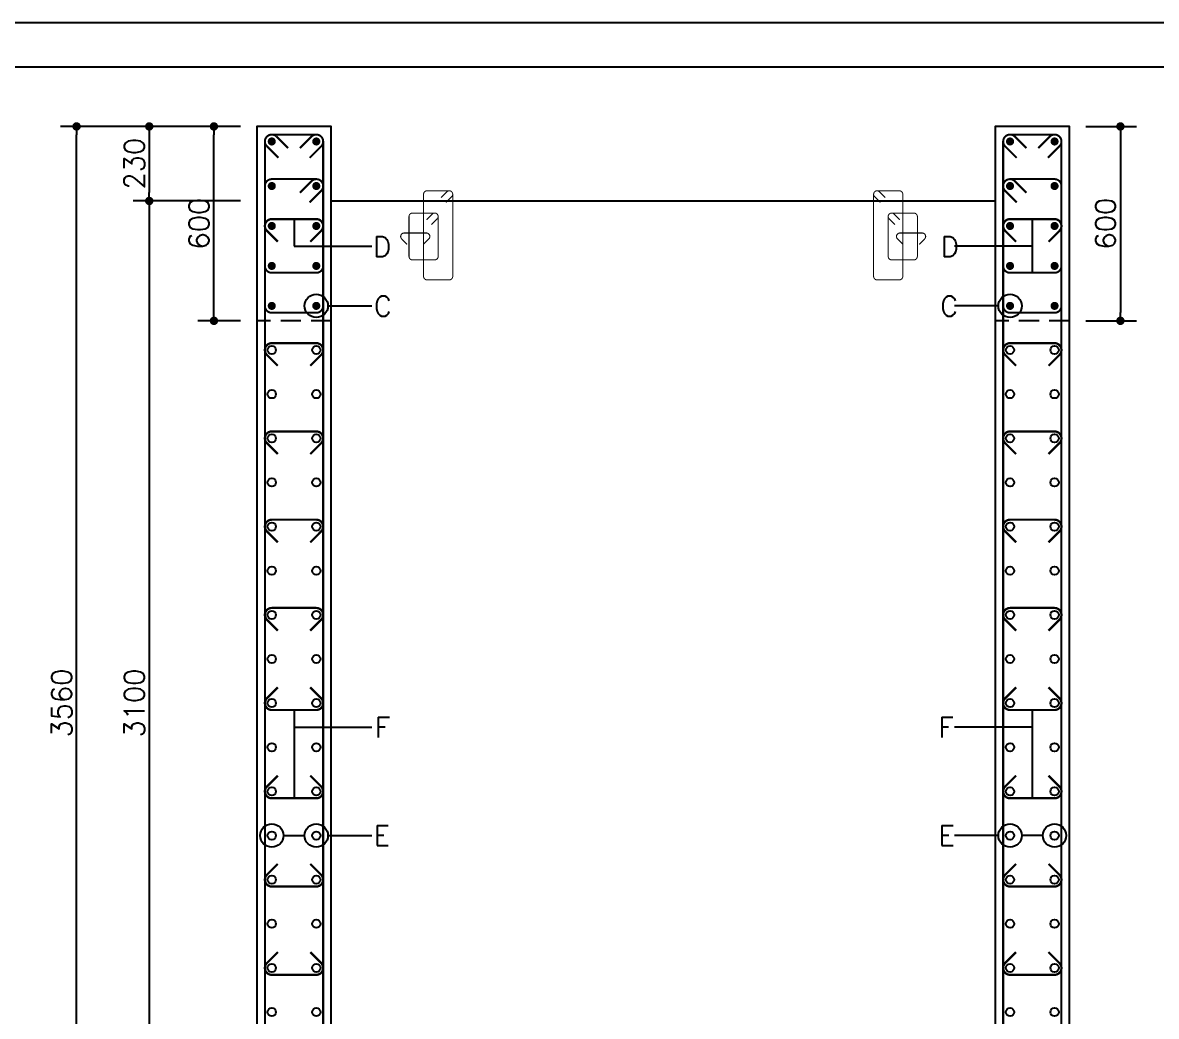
# Model space of a CAD drawing. Extents: x -200722 to 834823, y -494970 to 88783.
# Drawn here: x 290794 to 304798, y -130512 to -118243 of the extents above; entities that cross this region are included whole.
import ezdxf
from ezdxf.enums import TextEntityAlignment as Align

# ---------------------------------------------------------------- set-up
doc = ezdxf.new("R2010")
doc.units = 0
doc.header["$LTSCALE"] = 100
doc.header["$MEASUREMENT"] = 0
doc.header["$PDMODE"] = 34
doc.linetypes.add('HIDDEN', pattern=[0.375, 0.25, -0.125])
doc.layers.get('0').update_dxf_attribs({"linetype": 'CONTINUOUS'})
doc.layers.get('DEFPOINTS').update_dxf_attribs({"linetype": 'CONTINUOUS'})
doc.layers.add('9_PRINT BOUNDARY_NON PRINT', color=32, linetype='CONTINUOUS', plot=False)
doc.layers.add('9_TITLE TEXT', color=7, linetype='CONTINUOUS', lineweight=20)
for name, color, linetype in [('BEAM', 4, 'CONTINUOUS'), ('COL. SHED. STEEL.', 6, 'CONTINUOUS'), ('STEEL', 6, 'CONTINUOUS'), ('TEXT', 2, 'CONTINUOUS')]:
    doc.layers.add(name, color=color, linetype=linetype)
doc.styles.add('ROMANS', font='romans.shx')
doc.styles.get("Standard").update_dxf_attribs({"font": 'simplex.shx'})
doc.dimstyles.new('STANDARD$0', dxfattribs={"dimtxt": 2.5, "dimasz": 2.5, "dimexe": 2, "dimexo": 0.7, "dimgap": 0.9, "dimtad": 1, "dimdec": 0, "dimdsep": 46, "dimtxsty": 'ROMANS', "dimcen": 0.09, "dimclrd": 4, "dimclre": 4, "dimclrt": 3, "dimadec": 0, "dimazin": 0, "dimtfac": 1, "dimtdec": 0, "dimtmove": 0, "dimatfit": 3, "dimfxl": 1, "dimtolj": 1, "dimtzin": 0, "dimarcsym": 0})

# ---------------------------------------------------------------- blocks, each defined once
blk = doc.blocks.new('DOT')
at = {"color": 0, "linetype": 'ByBlock'}
blk.add_line((-0.5, 0), (-1, 0), dxfattribs=at)
at = {"color": 0, "linetype": 'ByBlock', "const_width": 0.5}
blk.add_lwpolyline([(-0.25, 0, 1), (0.25, 0, 1)], format="xyb", close=True, dxfattribs=at)
blk = doc.blocks.new('*D18')
at = {"layer": 'BEAM', "color": 0, "lineweight": -2, "transparency": 16777216}
for p, q in [((293487, -119524), (292158, -119524)), ((292358, -119628), (292358, -120340)), ((293487, -120444), (292158, -120444))]:
    blk.add_line(p, q, dxfattribs=at)
at = {"layer": 'DEFPOINTS', "color": 0, "lineweight": -3, "transparency": 16777216}
for p in [(293687, -119524), (292358, -120444), (293687, -120444)]:
    blk.add_point(p, dxfattribs=at)
at = {"layer": 'BEAM', "color": 0, "lineweight": -2, "transparency": 16777216, "xscale": 104, "yscale": 104, "zscale": 104}
for p, rotation in [((292358, -119524), 90), ((292358, -120444), 270)]:
    blk.add_blockref('DOT', p, dxfattribs=dict(at, rotation=rotation))
at = {"layer": 'BEAM', "color": 0, "transparency": 16777216, "insert": (292174, -119984), "char_height": 248, "attachment_point": 5, "rotation": 90}
blk.add_mtext('\\A1;230', dxfattribs=at)
blk = doc.blocks.new('_DOT')
at = {"color": 0, "linetype": 'ByBlock'}
blk.add_line((-0.5, 0), (-1, 0), dxfattribs=at)
at = {"color": 0, "linetype": 'ByBlock', "const_width": 0.5}
blk.add_lwpolyline([(-0.25, 0, 1), (0.25, 0, 1)], format="xyb", close=True, dxfattribs=at)
blk = doc.blocks.new('*D19')
at = {"layer": 'BEAM', "color": 0, "lineweight": -2, "transparency": 16777216}
for p, q in [((293487, -120444), (292158, -120444)), ((292358, -120548), (292358, -132740)), ((293487, -132844), (292158, -132844))]:
    blk.add_line(p, q, dxfattribs=at)
at = {"layer": 'DEFPOINTS', "color": 0, "lineweight": -3, "transparency": 16777216}
for p in [(293687, -120444), (292358, -132844), (293687, -132844)]:
    blk.add_point(p, dxfattribs=at)
at = {"layer": 'BEAM', "color": 0, "lineweight": -2, "transparency": 16777216, "xscale": 104, "yscale": 104, "zscale": 104}
for p, rotation in [((292358, -120444), 90), ((292358, -132844), 270)]:
    blk.add_blockref('DOT', p, dxfattribs=dict(at, rotation=rotation))
at = {"layer": 'BEAM', "color": 0, "transparency": 16777216, "insert": (292174, -126644), "char_height": 248, "attachment_point": 5, "rotation": 90}
blk.add_mtext('\\A1;3100', dxfattribs=at)
blk = doc.blocks.new('*D21')
at = {"layer": 'BEAM', "color": 0, "lineweight": -2, "transparency": 16777216}
for p, q in [((293487, -119524), (291260, -119524)), ((291460, -133660), (291460, -119628)), ((293487, -133764), (291260, -133764))]:
    blk.add_line(p, q, dxfattribs=at)
at = {"layer": 'DEFPOINTS', "color": 0, "lineweight": -3, "transparency": 16777216}
for p in [(291460, -119524), (293687, -119524), (293687, -133764)]:
    blk.add_point(p, dxfattribs=at)
at = {"layer": 'BEAM', "color": 0, "lineweight": -2, "transparency": 16777216, "xscale": 104, "yscale": 104, "zscale": 104}
for p, rotation in [((291460, -119524), 90), ((291460, -133764), 270)]:
    blk.add_blockref('DOT', p, dxfattribs=dict(at, rotation=rotation))
at = {"layer": 'BEAM', "color": 0, "transparency": 16777216, "insert": (291276, -126644), "char_height": 248, "attachment_point": 5, "rotation": 90}
blk.add_mtext('\\A1;3560', dxfattribs=at)
blk = doc.blocks.new('*D28')
at = {"layer": 'BEAM', "color": 0, "lineweight": -2, "transparency": 16777216}
for p, q in [((293487, -119524), (292957, -119524)), ((293157, -121820), (293157, -119628)), ((293487, -121924), (292957, -121924))]:
    blk.add_line(p, q, dxfattribs=at)
at = {"layer": 'DEFPOINTS', "color": 0, "lineweight": -3, "transparency": 16777216}
for p in [(293157, -119524), (293687, -119524), (293687, -121924)]:
    blk.add_point(p, dxfattribs=at)
at = {"layer": 'BEAM', "color": 0, "lineweight": -2, "transparency": 16777216, "xscale": 104, "yscale": 104, "zscale": 104}
for p, rotation in [((293157, -119524), 90), ((293157, -121924), 270)]:
    blk.add_blockref('DOT', p, dxfattribs=dict(at, rotation=rotation))
at = {"layer": 'BEAM', "color": 0, "transparency": 16777216, "insert": (292973, -120724), "char_height": 248, "attachment_point": 5, "rotation": 90}
blk.add_mtext('\\A1;600', dxfattribs=at)
blk = doc.blocks.new('*D29')
at = {"layer": 'BEAM', "color": 0, "lineweight": -2, "transparency": 16777216}
for p, q in [((303926, -119524), (304555, -119524)), ((304355, -119628), (304355, -121820)), ((303926, -121924), (304555, -121924))]:
    blk.add_line(p, q, dxfattribs=at)
at = {"layer": 'DEFPOINTS', "color": 0, "lineweight": -3, "transparency": 16777216}
for p in [(303726, -119524), (303726, -121924), (304355, -121924)]:
    blk.add_point(p, dxfattribs=at)
at = {"layer": 'BEAM', "color": 0, "lineweight": -2, "transparency": 16777216, "xscale": 104, "yscale": 104, "zscale": 104}
for p, rotation in [((304355, -119524), 90), ((304355, -121924), 270)]:
    blk.add_blockref('DOT', p, dxfattribs=dict(at, rotation=rotation))
at = {"layer": 'BEAM', "color": 0, "transparency": 16777216, "insert": (304171, -120724), "char_height": 248, "attachment_point": 5, "rotation": 90}
blk.add_mtext('\\A1;600', dxfattribs=at)

msp = doc.modelspace()

# ---------------------------------------------------------------- linework, layer by layer
at = {"color": 18, "true_color": 0x000000}
msp.add_lwpolyline([(223222.7, -183032.7), (314632.7, -183032.7), (314632.7, -118792.7), (223222.7, -118792.7)], close=True, dxfattribs=at)
at = {"layer": '9_PRINT BOUNDARY_NON PRINT', "color": 18, "true_color": 0x000000}
msp.add_lwpolyline([(222672.7, -183582.7), (315182.7, -183582.7), (315182.7, -118242.7), (222672.7, -118242.7)], close=True, dxfattribs=at)
at = {"layer": '9_TITLE TEXT', "color": 18, "true_color": 0x000000}
msp.add_lwpolyline([(314632.7, -118792.7), (223222.7, -118792.7), (223222.7, -183032.7), (314632.7, -183032.7)], dxfattribs=at)
at = {"layer": 'BEAM', "color": 18, "true_color": 0x000000}
msp.add_line((302806.4, -120444.5), (294606.6, -120444.5), dxfattribs=at)
at = {"layer": 'BEAM', "color": 8, "linetype": 'HIDDEN', "ltscale": 10}
for p, q in [((294606.6, -121924.5), (293686.6, -121924.5)), ((303726.4, -121924.5), (302806.4, -121924.5))]:
    msp.add_line(p, q, dxfattribs=at)
at = {"layer": 'BEAM', "color": 18, "true_color": 0x000000}
msp.add_lwpolyline([(302806.4, -119524.5), (302806.4, -119524.5), (302806.4, -132844.5), (294606.6, -132844.5), (294606.6, -119524.5), (294606.6, -119524.5), (294606.6, -119524.5), (293686.6, -119524.5), (293686.6, -133764.5), (303726.4, -133764.5), (303726.4, -119524.5), (302806.4, -119524.5), (302806.4, -119524.5), (302806.4, -119524.5)], dxfattribs=at)
at = {"layer": 'COL. SHED. STEEL.', "color": 62, "linetype": 'Continuous', "const_width": 25}
for points in [[(293871.6, -133664.5), (294421.6, -133664.5, 0.4142136), (294506.6, -133579.5), (294506.6, -119709.5, 0.4142136), (294421.6, -119624.5), (293871.6, -119624.5, 0.4142136), (293786.6, -119709.5), (293786.6, -133579.5, 0.4142136)], [(303541.4, -133664.5), (302991.4, -133664.5, -0.4142136), (302906.4, -133579.5), (302906.4, -119709.5, -0.4142136), (302991.4, -119624.5), (303541.4, -119624.5, -0.4142136), (303626.4, -119709.5), (303626.4, -133579.5, -0.4142136)]]:
    msp.add_lwpolyline(points, format="xyb", close=True, dxfattribs=at)
for points in [[(294073.7, -119791.9), (293925.8, -119644, 0.9104106), (293806.2, -119763.7), (293954.1, -119911.6)], [(303339.3, -119791.9), (303487.2, -119644, -0.9104106), (303606.8, -119763.7), (303459, -119911.6)]]:
    msp.add_lwpolyline(points, format="xyb", dxfattribs=at)
at = {"layer": 'COL. SHED. STEEL.', "color": 18, "linetype": 'Continuous', "true_color": 0x000000}
for points, const_width in [([(293871.6, -119624.5), (294421.6, -119624.5, -0.4142136), (294506.6, -119709.5), (294506.6, -121739.5, -0.4142136), (294421.6, -121824.5), (293871.6, -121824.5, -0.4142136), (293786.6, -121739.5), (293786.6, -119709.5, -0.4142136)], 25), ([(293846.6, -119709.5, 1), (293896.6, -119709.5, 1)], 50), ([(294396.6, -119709.5, 1), (294446.6, -119709.5, 1)], 50), ([(303541.4, -119624.5), (302991.4, -119624.5, 0.4142136), (302906.4, -119709.5), (302906.4, -121739.5, 0.4142136), (302991.4, -121824.5), (303541.4, -121824.5, 0.4142136), (303626.4, -121739.5), (303626.4, -119709.5, 0.4142136)], 25), ([(302966.4, -119709.5, 1), (303016.4, -119709.5, 1)], 50), ([(303516.4, -119709.5, 1), (303566.4, -119709.5, 1)], 50), ([(293846.6, -120259.5, 1), (293896.6, -120259.5, 1)], 50), ([(294446.6, -120259.5, -1), (294396.6, -120259.5, -1)], 50), ([(302966.4, -120259.5, 1), (303016.4, -120259.5, 1)], 50), ([(303566.4, -120259.5, -1), (303516.4, -120259.5, -1)], 50), ([(295789.2, -120318.3), (296064.2, -120318.3, -0.4142136), (296106.7, -120360.8), (296106.7, -121375.8, -0.4142136), (296064.2, -121418.3), (295789.2, -121418.3, -0.4142136), (295746.7, -121375.8), (295746.7, -120360.8, -0.4142136)], 12.5), ([(301623.8, -120318.3), (301348.8, -120318.3, 0.4142136), (301306.3, -120360.8), (301306.3, -121375.8, 0.4142136), (301348.8, -121418.3), (301623.8, -121418.3, 0.4142136), (301666.3, -121375.8), (301666.3, -120360.8, 0.4142136)], 12.5), ([(293846.6, -120752.8, 1), (293896.6, -120752.8, 1)], 50), ([(294446.6, -120752.8, -1), (294396.6, -120752.8, -1)], 50), ([(302966.4, -120752.8, 1), (303016.4, -120752.8, 1)], 50), ([(303566.4, -120752.8, -1), (303516.4, -120752.8, -1)], 50), ([(293846.6, -121246.1, 1), (293896.6, -121246.1, 1)], 50), ([(294446.6, -121246.1, -1), (294396.6, -121246.1, -1)], 50), ([(302966.4, -121246.1, 1), (303016.4, -121246.1, 1)], 50), ([(303566.4, -121246.1, -1), (303516.4, -121246.1, -1)], 50), ([(293846.6, -121739.5, 1), (293896.6, -121739.5, 1)], 50), ([(294446.6, -121739.5, -1), (294396.6, -121739.5, -1)], 50), ([(302966.4, -121739.5, 1), (303016.4, -121739.5, 1)], 50), ([(303566.4, -121739.5, -1), (303516.4, -121739.5, -1)], 50)]:
    msp.add_lwpolyline(points, format="xyb", close=True, dxfattribs=dict(at, const_width=const_width))
for points, const_width in [([(294219.5, -119791.9), (294367.4, -119644, -0.9104106), (294487.1, -119763.7), (294339.2, -119911.6)], 25), ([(303193.5, -119791.9), (303045.6, -119644, 0.9104106), (302925.9, -119763.7), (303073.8, -119911.6)], 25), ([(295963.1, -120402), (296037.1, -120328.1, -0.9104106), (296096.9, -120387.9), (296023, -120461.8)], 12.5), ([(301449.9, -120402), (301375.9, -120328.1, 0.9104106), (301316.1, -120387.9), (301390, -120461.8)], 12.5)]:
    msp.add_lwpolyline(points, format="xyb", dxfattribs=dict(at, const_width=const_width))
at = {"layer": 'COL. SHED. STEEL.', "color": 140, "linetype": 'Continuous'}
for points, const_width in [([(293871.6, -120174.5), (294421.6, -120174.5, -0.4142136), (294506.6, -120259.5), (294506.6, -121246.1, -0.4142136), (294421.6, -121331.1), (293871.6, -121331.1, -0.4142136), (293786.6, -121246.1), (293786.6, -120259.5, -0.4142136)], 25), ([(302991.4, -120174.5), (303541.4, -120174.5, -0.4142136), (303626.4, -120259.5), (303626.4, -121246.1, -0.4142136), (303541.4, -121331.1), (302991.4, -121331.1, -0.4142136), (302906.4, -121246.1), (302906.4, -120259.5, -0.4142136)], 25), ([(295884.2, -120593.3), (295609.2, -120593.3, 0.4142136), (295566.7, -120635.8), (295566.7, -121129.1, 0.4142136), (295609.2, -121171.6), (295884.2, -121171.6, 0.4142136), (295926.7, -121129.1), (295926.7, -120635.8, 0.4142136)], 12.5), ([(301528.8, -120593.3), (301803.8, -120593.3, -0.4142136), (301846.3, -120635.8), (301846.3, -121129.1, -0.4142136), (301803.8, -121171.6), (301528.8, -121171.6, -0.4142136), (301486.3, -121129.1), (301486.3, -120635.8, -0.4142136)], 12.5)]:
    msp.add_lwpolyline(points, format="xyb", close=True, dxfattribs=dict(at, const_width=const_width))
for points, const_width in [([(294219.5, -120341.9), (294367.4, -120194, -0.9104106), (294487.1, -120313.7), (294339.2, -120461.6)], 25), ([(303193.5, -120341.9), (303045.6, -120194, 0.9104106), (302925.9, -120313.7), (303073.8, -120461.6)], 25), ([(295783.1, -120677), (295857.1, -120603.1, -0.9104106), (295916.9, -120662.9), (295843, -120736.8)], 12.5), ([(301629.9, -120677), (301555.9, -120603.1, 0.9104106), (301496.1, -120662.9), (301570, -120736.8)], 12.5)]:
    msp.add_lwpolyline(points, format="xyb", dxfattribs=dict(at, const_width=const_width))
at = {"layer": 'COL. SHED. STEEL.', "color": 7, "linetype": 'Continuous'}
for centre in [(293871.6, -122284.5), (294421.6, -122284.5), (302991.4, -122284.5), (303541.4, -122284.5), (293871.6, -122829.5), (294421.6, -122829.5), (302991.4, -122829.5), (303541.4, -122829.5), (293871.6, -123374.5), (294421.6, -123374.5), (302991.4, -123374.5), (303541.4, -123374.5), (293871.6, -123919.5), (294421.6, -123919.5), (302991.4, -123919.5), (303541.4, -123919.5), (293871.6, -124464.5), (294421.6, -124464.5), (302991.4, -124464.5), (303541.4, -124464.5), (293871.6, -125009.5), (294421.6, -125009.5), (302991.4, -125009.5), (303541.4, -125009.5), (293871.6, -125554.5), (294421.6, -125554.5), (302991.4, -125554.5), (303541.4, -125554.5), (293871.6, -126099.5), (294421.6, -126099.5), (302991.4, -126099.5), (303541.4, -126099.5), (293871.6, -126644.5), (294421.6, -126644.5), (302991.4, -126644.5), (303541.4, -126644.5), (293871.6, -127189.5), (294421.6, -127189.5), (302991.4, -127189.5), (303541.4, -127189.5), (293871.6, -127734.5), (294421.6, -127734.5), (302991.4, -127734.5), (303541.4, -127734.5), (293871.6, -128279.5), (294421.6, -128279.5), (302991.4, -128279.5), (303541.4, -128279.5), (293871.6, -128824.5), (294421.6, -128824.5), (302991.4, -128824.5), (303541.4, -128824.5), (293871.6, -129369.5), (294421.6, -129369.5), (302991.4, -129369.5), (303541.4, -129369.5), (293871.6, -129914.5), (294421.6, -129914.5), (302991.4, -129914.5), (303541.4, -129914.5), (293871.6, -130459.5), (294421.6, -130459.5), (302991.4, -130459.5), (303541.4, -130459.5)]:
    msp.add_circle(centre, 51.5, dxfattribs=at)
at = {"layer": 'STEEL', "color": 140}
for points in [[(293946.6, -120948, 28, 28, 0), (293811.5, -120812.9, 28, 28, -0.6681786), (293871.6, -120667.8, 28, 28, 0), (294421.6, -120667.8, 28, 28, -0.6681786), (294481.7, -120812.9, 28, 28, 0), (294346.7, -120948, 0, 0, 0)], [(303066.4, -120948, 28, 28, 0), (302931.3, -120812.9, 28, 28, -0.6681786), (302991.4, -120667.8, 28, 28, 0), (303541.4, -120667.8, 28, 28, -0.6681786), (303601.5, -120812.9, 28, 28, 0), (303466.4, -120948, 0, 0, 0)], [(295744.1, -120980, 14, 14, 0), (295811.7, -120912.5, 14, 14, 0.6681786), (295781.6, -120840, 14, 14, 0), (295506.6, -120840, 14, 14, 0.6681786), (295476.6, -120912.5, 14, 14, 0), (295544.1, -120980, 0, 0, 0)], [(301668.9, -120980, 14, 14, 0), (301601.3, -120912.5, 14, 14, -0.6681786), (301631.4, -120840, 14, 14, 0), (301906.4, -120840, 14, 14, -0.6681786), (301936.4, -120912.5, 14, 14, 0), (301868.9, -120980, 0, 0, 0)], [(293946.6, -122479.6, 28, 28, 0), (293811.5, -122344.6, 28, 28, -0.6681786), (293871.6, -122199.5, 28, 28, 0), (294421.6, -122199.5, 28, 28, -0.6681786), (294481.7, -122344.6, 28, 28, 0), (294346.7, -122479.6, 0, 0, 0)], [(303066.4, -122479.6, 28, 28, 0), (302931.3, -122344.6, 28, 28, -0.6681786), (302991.4, -122199.5, 28, 28, 0), (303541.4, -122199.5, 28, 28, -0.6681786), (303601.5, -122344.6, 28, 28, 0), (303466.4, -122479.6, 0, 0, 0)], [(293946.6, -123569.6, 28, 28, 0), (293811.5, -123434.6, 28, 28, -0.6681786), (293871.6, -123289.5, 28, 28, 0), (294421.6, -123289.5, 28, 28, -0.6681786), (294481.7, -123434.6, 28, 28, 0), (294346.7, -123569.6, 0, 0, 0)], [(303066.4, -123569.6, 28, 28, 0), (302931.3, -123434.6, 28, 28, -0.6681786), (302991.4, -123289.5, 28, 28, 0), (303541.4, -123289.5, 28, 28, -0.6681786), (303601.5, -123434.6, 28, 28, 0), (303466.4, -123569.6, 0, 0, 0)], [(293946.6, -124659.6, 28, 28, 0), (293811.5, -124524.6, 28, 28, -0.6681786), (293871.6, -124379.5, 28, 28, 0), (294421.6, -124379.5, 28, 28, -0.6681786), (294481.7, -124524.6, 28, 28, 0), (294346.7, -124659.6, 0, 0, 0)], [(303066.4, -124659.6, 28, 28, 0), (302931.3, -124524.6, 28, 28, -0.6681786), (302991.4, -124379.5, 28, 28, 0), (303541.4, -124379.5, 28, 28, -0.6681786), (303601.5, -124524.6, 28, 28, 0), (303466.4, -124659.6, 0, 0, 0)], [(293946.6, -125749.6, 28, 28, 0), (293811.5, -125614.6, 28, 28, -0.6681786), (293871.6, -125469.5, 28, 28, 0), (294421.6, -125469.5, 28, 28, -0.6681786), (294481.7, -125614.6, 28, 28, 0), (294346.7, -125749.6, 0, 0, 0)], [(303066.4, -125749.6, 28, 28, 0), (302931.3, -125614.6, 28, 28, -0.6681786), (302991.4, -125469.5, 28, 28, 0), (303541.4, -125469.5, 28, 28, -0.6681786), (303601.5, -125614.6, 28, 28, 0), (303466.4, -125749.6, 0, 0, 0)], [(293946.6, -126449.3, 28, 28, 0), (293811.5, -126584.4, 28, 28, 0.6681786), (293871.6, -126729.5, 28, 28, 0), (294421.6, -126729.5, 28, 28, 0.6681786), (294481.7, -126584.4, 28, 28, 0), (294346.7, -126449.3, 0, 0, 0)], [(303066.4, -126449.3, 28, 28, 0), (302931.3, -126584.4, 28, 28, 0.6681786), (302991.4, -126729.5, 28, 28, 0), (303541.4, -126729.5, 28, 28, 0.6681786), (303601.5, -126584.4, 28, 28, 0), (303466.4, -126449.3, 0, 0, 0)], [(293946.6, -127539.3, 28, 28, 0), (293811.5, -127674.4, 28, 28, 0.6681786), (293871.6, -127819.5, 28, 28, 0), (294421.6, -127819.5, 28, 28, 0.6681786), (294481.7, -127674.4, 28, 28, 0), (294346.7, -127539.3, 0, 0, 0)], [(303066.4, -127539.3, 28, 28, 0), (302931.3, -127674.4, 28, 28, 0.6681786), (302991.4, -127819.5, 28, 28, 0), (303541.4, -127819.5, 28, 28, 0.6681786), (303601.5, -127674.4, 28, 28, 0), (303466.4, -127539.3, 0, 0, 0)], [(293946.6, -128629.3, 28, 28, 0), (293811.5, -128764.4, 28, 28, 0.6681786), (293871.6, -128909.5, 28, 28, 0), (294421.6, -128909.5, 28, 28, 0.6681786), (294481.7, -128764.4, 28, 28, 0), (294346.7, -128629.3, 0, 0, 0)], [(303066.4, -128629.3, 28, 28, 0), (302931.3, -128764.4, 28, 28, 0.6681786), (302991.4, -128909.5, 28, 28, 0), (303541.4, -128909.5, 28, 28, 0.6681786), (303601.5, -128764.4, 28, 28, 0), (303466.4, -128629.3, 0, 0, 0)], [(293946.6, -129719.3, 28, 28, 0), (293811.5, -129854.4, 28, 28, 0.6681786), (293871.6, -129999.5, 28, 28, 0), (294421.6, -129999.5, 28, 28, 0.6681786), (294481.7, -129854.4, 28, 28, 0), (294346.7, -129719.3, 0, 0, 0)], [(303066.4, -129719.3, 28, 28, 0), (302931.3, -129854.4, 28, 28, 0.6681786), (302991.4, -129999.5, 28, 28, 0), (303541.4, -129999.5, 28, 28, 0.6681786), (303601.5, -129854.4, 28, 28, 0), (303466.4, -129719.3, 0, 0, 0)]]:
    msp.add_lwpolyline(points, format="xyseb", dxfattribs=at)
at = {"layer": 'TEXT', "color": 18, "true_color": 0x000000}
for p, q in [((294146.6, -120667.8), (294146.6, -121002.5)), ((303266.4, -120667.8), (303266.4, -121331.1)), ((294146.6, -126729.5), (294146.6, -127819.5)), ((303266.4, -126729.5), (303266.4, -127819.5)), ((294015.6, -128279.5), (294277.7, -128279.5)), ((303397.5, -128279.5), (303135.3, -128279.5))]:
    msp.add_line(p, q, dxfattribs=at)
at = {"layer": 'TEXT', "color": 18, "true_color": 0x000000, "elevation": 0}
for points in [[(294146.6, -121002.5), (295107.8, -121002.5)], [(303266.4, -121002.5), (302305.2, -121002.5)], [(294565.6, -121739.5), (295107.8, -121739.5)], [(302847.5, -121739.5), (302305.2, -121739.5)]]:
    msp.add_lwpolyline(points, dxfattribs=at)
at = {"layer": 'TEXT', "color": 18, "true_color": 0x000000}
for points in [[(294146.6, -126939.9), (295107.8, -126939.9)], [(303266.4, -126939.9), (302305.2, -126939.9)], [(294565.5, -128279.5), (295107.8, -128279.5)], [(302847.5, -128279.5), (302305.2, -128279.5)]]:
    msp.add_lwpolyline(points, dxfattribs=at)
for centre in [(294421.6, -121739.5, 0), (302991.4, -121739.5, 0), (293871.6, -128279.5), (294421.6, -128279.5), (302991.4, -128279.5), (303541.4, -128279.5)]:
    msp.add_circle(centre, 143.9, dxfattribs=at)

# ---------------------------------------------------------------- texts
at = {"layer": 'TEXT', "color": 18, "true_color": 0x000000, "width": 0.99}
for s, p in [('D', (295124.4, -121008.8)), ('D', (302135.4, -121008.8)), ('C', (295132.5, -121743)), ('C', (302127.3, -121743)), ('F', (295143.6, -126944.8)), ('F', (302104.4, -126944.8)), ('E', (295129.3, -128279.5)), ('E', (302106.9, -128279.5))]:
    msp.add_text(s, height=250, dxfattribs=at).set_placement(p, align=Align.MIDDLE_LEFT)

# ---------------------------------------------------------------- dimensions: what is measured, and where the dimension line sits
at = {"layer": 'BEAM', "color": 18, "true_color": 0x000000}
for base, p1, p2, picture, middle in [((291460.4, -119524.5), (293686.6, -133764.5), (293686.6, -119524.5), '*D21', (291276.4, -126644.5)), ((292357.9, -120444.5), (293686.6, -119524.5), (293686.6, -120444.5), '*D18', (292173.9, -119984.5)), ((293157.4, -119524.5), (293686.6, -121924.5), (293686.6, -119524.5), '*D28', (292973.4, -120724.5)), ((304354.5, -121924.5), (303726.4, -119524.5), (303726.4, -121924.5), '*D29', (304170.5, -120724.5)), ((292357.9, -132844.5), (293686.6, -120444.5), (293686.6, -132844.5), '*D19', (292173.9, -126644.5))]:
    dim = msp.add_linear_dim(base=base, p1=p1, p2=p2, angle=90, dimstyle='STANDARD$0', override={"dimscale": 8, "dimtxt": 31, "dimasz": 13, "dimexe": 25, "dimexo": 25, "dimgap": 7.5, "dimlfac": 0.25, "dimzin": 3, "dimtxsty": 'Standard', "dimblk": 'DOT', "dimcen": 3, "dimdle": 4, "dimclrd": 0, "dimclre": 0, "dimclrt": 0, "dimtmove": 2, "dimldrblk": 'DOT', "dimtzin": 3}, dxfattribs=at)
    dim.commit()
    dim.dimension.update_dxf_attribs({"geometry": picture, "text_midpoint": middle})

doc.saveas('drawing.dxf')
